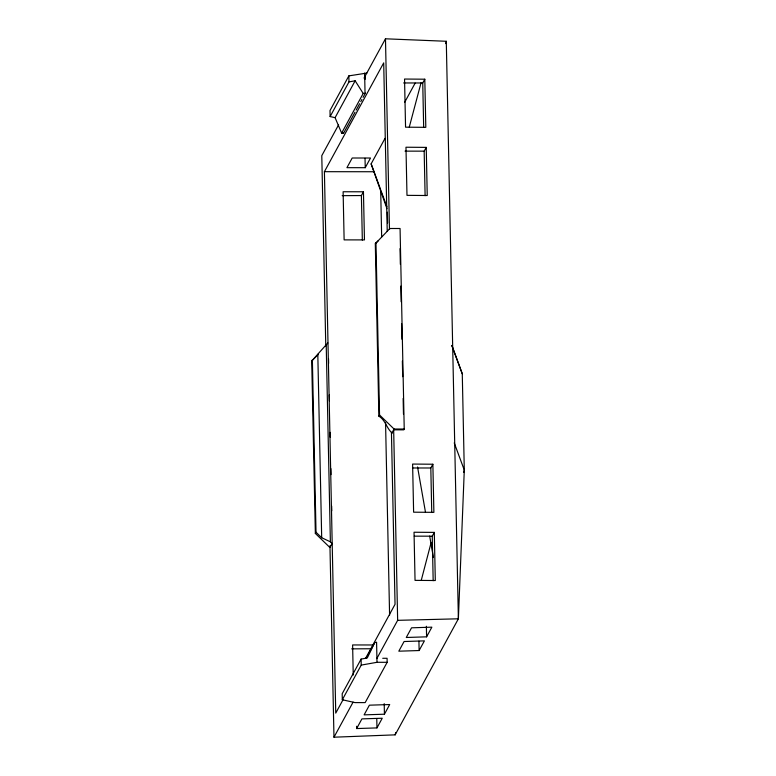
<?xml version="1.0" encoding="UTF-8"?>
<svg xmlns="http://www.w3.org/2000/svg" width="776" height="776" viewBox="0 0 776 776"><rect width="100%" height="100%" fill="white"/><g stroke="black" fill="none" stroke-linecap="round" stroke-linejoin="round"><path stroke-width="1.16" d="M421.271 580.273L431.078 542.754M329.955 545.78L333.971 737.2L395.139 734.853L395.75 732.515M463.679 472.409L464.29 470.062L462.273 373.809L451.904 345.475M409.282 127.099L421.029 82.838M445.666 43.611L446.287 41.273L385.478 38.8L364.051 78.104M342.313 699.758L361.228 665.1L377 662.297L376.583 642.227L374.73 642.557L367.271 657.98L361.102 659.086L342.187 693.744L342.313 699.758L355.001 702.6L365.166 702.61L387.166 662.306L387.079 658.29L382.723 658.29M366.873 73.07L348.851 75.873L330.004 110.541L330.13 116.555L335.087 117.671L341.634 133.103L343.467 133.433L355.01 112.219M330.13 116.555L348.977 81.887L348.851 75.873M335.087 117.671L355.146 80.801L363.197 93.459L341.634 133.103M338.579 124.858L321.788 155.666L325.774 345.873M356.165 110.105L359.618 103.742M360.772 101.617L361.926 99.493M363.081 97.378L365.389 93.13M343.225 699.389L335.746 713.115L324.407 171.69L383.693 62.885L387.224 231.248M365.234 167.694L370.501 158.023L352.207 158.003L346.93 167.674L365.234 167.694L365.03 158.304M386.952 208.657L371.132 163.872L385.022 138.37M404.713 102.238L415.141 83.119M362.334 240.075L361.393 195.552L363.449 191.779L343.118 191.759L344.127 239.881L364.458 239.91L363.449 191.779M423.677 127.497L422.745 82.974L424.802 79.201L404.548 79.045L405.557 127.177L425.811 127.332L424.802 79.201M425.112 195.678L424.171 151.155L426.237 147.382L405.974 147.227L406.983 195.348L427.236 195.513L426.237 147.382M392.22 433.056C386.7 428.75 385.488 419.991 378.882 416.188L375.312 243.722L389.901 228.493L400.067 228.503L404.228 429.031L403.792 429.846L393.975 429.836M332.021 543.578L329.878 547.497L315.357 533.452L311.709 360.995L327.841 342.944M389.455 229.318L389.901 228.493M378.882 416.188L379.542 414.976L375.962 242.519M315.357 533.452L316.016 532.239L312.369 359.783M391.87 433.056L394.062 429.021L404.228 429.031M431.747 512.509L430.816 467.996L432.872 464.223L412.609 464.067L413.618 512.189L433.881 512.344L432.872 464.223M365.68 658.184L395.042 604.31L391.434 432.319M433.173 580.69L432.242 536.177L434.298 532.394L414.035 532.239L415.044 580.37L435.307 580.526L434.298 532.394M366.194 658.213L374.73 642.557M333.971 737.2L353.08 702.144M376.816 658.582L397.651 620.334L393.645 428.915M356.65 728.557L361.917 718.886L382.238 718.236L376.961 727.907L356.65 728.557L356.601 726.268M384.43 714.211L389.697 704.54L369.386 705.18L364.119 714.861L384.43 714.211L384.207 703.648M419.127 650.54L424.404 640.869L404.083 641.519L398.815 651.19L419.127 650.54L418.933 641.151M426.596 636.834L431.863 627.163L411.552 627.813L406.275 637.484L426.596 636.834L426.373 626.271M395.139 734.853L458.383 618.802L464.29 470.062L454.241 442.912M375.312 243.722L378.416 240.599M311.709 360.995L318.267 354.399M363.197 93.459L365.04 93.13L364.623 73.07M348.977 81.887L355.146 80.801M397.651 620.334L458.383 618.802L446.287 41.273M342.197 195.659L361.393 195.552M351.683 648.862L370.889 648.755M403.617 82.954L422.745 82.974M405.043 151.136L424.171 151.155M324.407 171.69L374.071 171.739L380.676 189.732M412.871 467.976L430.816 467.996M414.297 536.158L432.242 536.177M372.946 644.972L352.614 644.953L353.245 675.033M377 662.297L387.166 662.306M316.016 532.239L321.691 537.729L330.382 541.823L332.079 543.472M379.542 414.976L394.062 429.021M371.132 163.872L374.071 171.739M451.807 345.533L462.273 373.809M381.094 190.867L386.914 206.775M417.556 466.968L425.49 512.267M429.671 536.109L433.425 557.566M400.028 248.64L400.358 264.344M400.814 286.092L401.134 301.796M401.59 323.534L401.91 339.238M402.366 360.985L402.686 376.69M403.142 398.437L403.471 414.141M385.478 38.8L389.455 229.007M387.389 212.188L387.622 223.013M380.706 190.944L381.666 237M385.556 422.464L389.591 615.184M365.06 77.076L365.098 79.375M376.767 718.518L376.961 727.907M361.102 659.086L361.228 665.1M328.52 358.648L328.626 363.478M329.286 394.887L329.422 400.92M330.081 432.329L330.178 437.169M330.848 468.578L330.974 474.611M331.643 506.02L331.74 510.85M326.211 344.583L330.382 541.823M317.811 354.302L321.691 537.729M343.108 132.89L343.118 133.433"/></g></svg>
